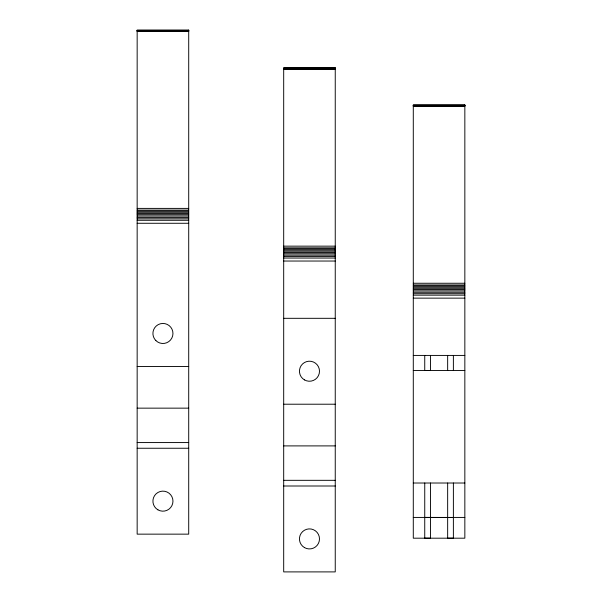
<?xml version="1.0" encoding="UTF-8"?>
<svg xmlns="http://www.w3.org/2000/svg" width="602" height="602" viewBox="0 0 602 602"><rect width="100%" height="100%" fill="white"/><g stroke="black" fill="none" stroke-linecap="round" stroke-linejoin="round"><path stroke-width="0.9" d="M424.741 538.158L424.749 483M453.381 538.165L453.389 483M137.158 30.363L188.712 30.363M137.158 30.506L188.712 30.506M137.158 30.687L188.712 30.687M137.158 30.898L188.712 30.898M137.158 31.138L188.712 31.138M137.158 31.409L188.712 31.409M283.692 68.116L335.246 68.116M283.692 68.259L335.246 68.259M283.692 68.44L335.246 68.44M283.692 68.651L335.246 68.651M283.692 68.891L335.246 68.891M283.692 69.162L335.246 69.162M413.288 105.222L464.842 105.222M413.288 105.365L464.842 105.365M413.288 105.546L464.842 105.546M413.288 105.756L464.842 105.756M413.288 105.997L464.842 105.997M413.288 106.268L464.842 106.268M137.158 208.397L188.712 208.397M137.158 210.113L188.712 210.113M137.158 211.129L188.712 211.129M137.158 212.235L188.712 212.235M137.158 213.424L188.712 213.424M137.158 214.688L188.712 214.688M137.158 216.02L188.712 216.02M137.158 217.405L188.712 217.405M137.158 218.835L188.712 218.835M137.158 220.294L188.712 220.294M137.158 223.274L188.712 223.274M283.692 246.15L335.246 246.15M283.692 247.873L335.246 247.873M283.692 248.882L335.246 248.882M283.692 249.988L335.246 249.988M283.692 251.177L335.246 251.177M283.692 252.441L335.246 252.441M283.692 253.773L335.246 253.773M283.692 255.158L335.246 255.158M283.692 256.587L335.246 256.587M283.692 258.047L335.246 258.047M283.692 261.035L335.246 261.035M413.288 283.256L464.842 283.256M413.288 284.979L464.842 284.979M413.288 285.988L464.842 285.988M413.288 287.094L464.842 287.094M413.288 288.283L464.842 288.283M413.288 289.547L464.842 289.547M413.288 290.879L464.842 290.879M413.288 292.263L464.842 292.263M413.288 293.693L464.842 293.693M413.288 295.153L464.842 295.153M413.288 298.14L464.842 298.14M283.692 318.315L335.246 318.315M413.288 355.421L464.842 355.421M137.158 366.46L188.712 366.46M413.288 370.501L464.842 370.501M424.741 355.398L424.741 370.471L430.468 370.478L430.468 355.421M283.692 404.213L335.246 404.213M137.158 408.148L188.712 408.148M137.158 442.568L188.712 442.568M283.692 445.901L335.246 445.901M137.158 448.249L188.712 448.249M283.692 480.321L335.246 480.321M413.288 483.015L464.842 483.015M283.692 486.002L335.246 486.002M413.288 517.427L464.842 517.427M424.741 538.188L430.468 538.188L430.468 483.015M453.381 538.188L447.655 538.188L447.655 483.015M424.741 370.471L430.468 370.478M424.749 517.404L453.389 517.502M453.381 355.398L453.381 370.478M447.655 355.421L447.655 370.501M188.712 30.1L137.158 30.1L137.158 534.147L188.712 534.147L188.712 30.1M335.246 67.853L283.692 67.853L283.692 571.9L335.246 571.9L335.246 67.853M464.842 104.959L413.288 104.959L413.288 538.188L464.842 538.188L464.842 104.959M157.927 509.834A10.023 10.023 0 0 0 172.962 501.157A10.023 10.023 0 0 0 157.927 492.474A10.023 10.023 0 0 0 157.927 509.834M155.85 340.559A10.023 10.023 0 0 0 172.616 336.059A10.023 10.023 0 0 0 160.343 323.786A10.023 10.023 0 0 0 155.85 340.559M304.462 379.9A10.023 10.023 0 0 0 319.496 371.223A10.023 10.023 0 0 0 304.462 362.539A10.023 10.023 0 0 0 304.462 379.9M304.462 547.594A10.023 10.023 0 0 0 319.496 538.91A10.023 10.023 0 0 0 304.462 530.227A10.023 10.023 0 0 0 304.462 547.594"/></g></svg>
